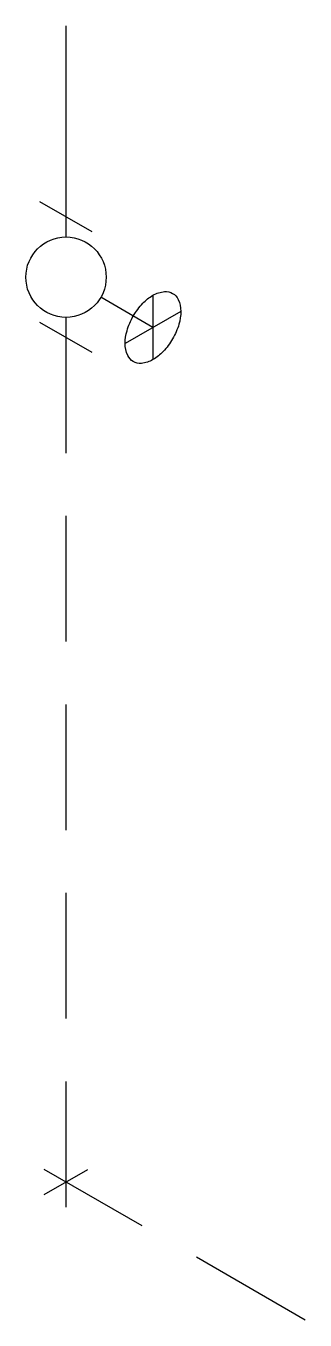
# Model space of a CAD drawing. Header units: millimetres. Extents: x -9838.86 to -9838.3, y -55.6 to -53.02.
import ezdxf

# ---------------------------------------------------------------- set-up
doc = ezdxf.new("R2010")
doc.units = ezdxf.units.MM
doc.linetypes.add('HIDDEN', pattern=[0.375, 0.25, -0.125])
doc.layers.add('Tub_iso_instalações', color=2, linetype='Continuous')

msp = doc.modelspace()

# ---------------------------------------------------------------- linework, layer by layer
at = {"layer": 'Tub_iso_instalações', "color": 3}
for p, q in [((-9838.7781, -53.4422), (-9838.7781, -53.0222)), ((-9838.7781, -53.8222), (-9838.7781, -53.6022))]:
    msp.add_line(p, q, dxfattribs=at)
at = {"layer": 'Tub_iso_instalações'}
for p, q in [((-9838.7261, -53.4322), (-9838.8301, -53.3722)), ((-9838.6049, -53.5582), (-9838.6049, -53.6862)), ((-9838.6049, -53.6222), (-9838.7088, -53.5622)), ((-9838.5495, -53.5902), (-9838.6603, -53.6542)), ((-9838.7261, -53.6722), (-9838.8301, -53.6122))]:
    msp.add_line(p, q, dxfattribs=at)
at = {"layer": 'Tub_iso_instalações', "color": 1, "linetype": 'HIDDEN'}
for p, q in [((-9838.7781, -55.3722), (-9838.7781, -53.8222)), ((-9838.8214, -55.3472), (-9838.7348, -55.2972)), ((-9838.3018, -55.5972), (-9838.8214, -55.2972))]:
    msp.add_line(p, q, dxfattribs=at)
at = {"layer": 'Tub_iso_instalações'}
msp.add_lwpolyline([(-9838.5657, -53.6448, -0.058752), (-9838.5847, -53.6702, -0.072341), (-9838.6049, -53.6862, -0.106617), (-9838.6279, -53.6936, -0.156851), (-9838.6441, -53.6901, -0.156851), (-9838.6552, -53.6777, -0.106617), (-9838.6603, -53.6542, -0.072341), (-9838.6566, -53.6287, -0.058752), (-9838.6441, -53.5995, -0.058752), (-9838.6251, -53.5741, -0.072341), (-9838.6049, -53.5582, -0.106617), (-9838.5819, -53.5508, -0.156851), (-9838.5657, -53.5543, -0.156851), (-9838.5546, -53.5666, -0.106617), (-9838.5495, -53.5902, -0.072341), (-9838.5532, -53.6157, -0.058752)], format="xyb", close=True, dxfattribs=at)
msp.add_circle((-9838.7781, -53.5222), 0.08, dxfattribs=at)

doc.saveas('drawing.dxf')
